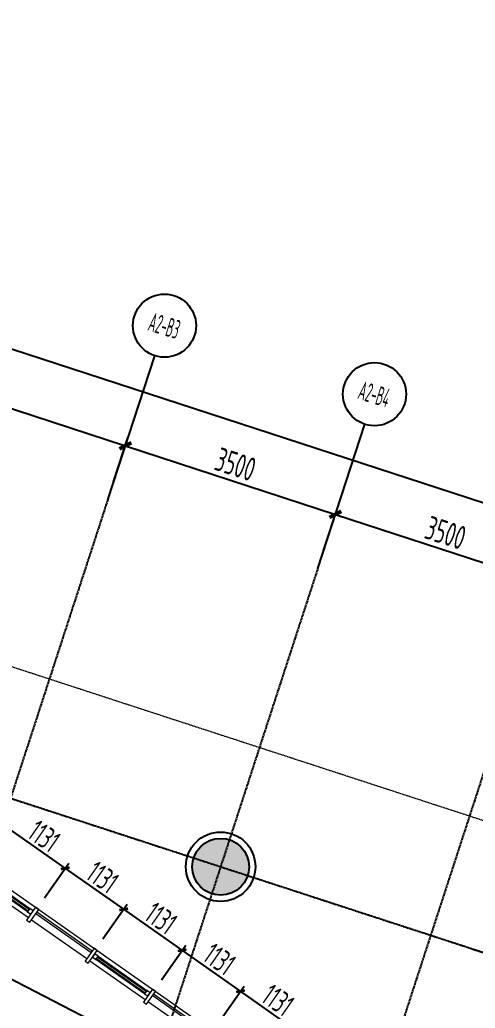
# Model space of a CAD drawing. Header units: millimetres. Extents: x 11515858 to 24947533, y -12764720 to -6305528.
# Drawn here: x 11864624 to 11871839, y -6326210 to -6310563 of the extents above; entities that cross this region are included whole.
import ezdxf
from ezdxf.enums import TextEntityAlignment as Align

# ---------------------------------------------------------------- set-up
doc = ezdxf.new("R2010")
doc.units = ezdxf.units.MM
doc.header["$LTSCALE"] = 10
for name, pattern in [('A2-RG-AXIS$0$CENTER', [2, 1.25, -0.25, 0.25, -0.25]), ('A2-RG-AXIS$0$DOTE', [2.42, 2, -0.2, 0.02, -0.2]), ('A2-RI-F3$0$HIDDEN', [0.375, 0.25, -0.125]), ('A2-RI-F3$0$Overhead 1_16_', [2.579687, 1.5875, -0.992188])]:
    doc.linetypes.add(name, pattern=pattern)
for name, color, linetype in [('A2-RB-F3$0$A-DIMS-100', 1, 'Continuous'), ('A2-RG-AXIS$0$A-AXIS', 1, 'Continuous'), ('A2-RG-AXIS$0$A-DIMS-100', 1, 'Continuous'), ('A2-RG-AXIS$0$A-GRID', 1, 'A2-RG-AXIS$0$CENTER'), ('A2-RG-AXIS$0$A-SYMB', 4, 'Continuous'), ('A2-RI-F3$0$A-SYMB-VOID', 35, 'Continuous'), ('A2-RS-F3$0$A-HATH-GRAY', 8, 'Continuous'), ('A2-RS-F3$0$A-WALL-CONC', 6, 'Continuous')]:
    doc.layers.add(name, color=color, linetype=linetype)
for name, color, linetype, lineweight in [('A2-RI-F3$0$A-FLOR-OVHD', 8, 'A2-RI-F3$0$Overhead 1_16_', 5), ('A2-RI-F3$0$A-GLAZ', 140, 'Continuous', 5), ('A2-RI-F3$0$A-GLAZ-CWMG', 3, 'Continuous', 5)]:
    doc.layers.add(name, color=color, linetype=linetype, lineweight=lineweight)
doc.styles.add('A2-RB-F3$0$XD2008', font='hzs.shx', dxfattribs={"width": 0.7, "bigfont": 'hztxt.shx'})
doc.styles.add('A2-RG-AXIS$0$ECADI', font='hzs.shx', dxfattribs={"width": 0.7, "bigfont": 'hztxt.shx'})
doc.styles.add('A2-RG-AXIS$0$XD2008', font='hzs.shx', dxfattribs={"width": 0.7, "bigfont": 'hztxt.shx'})
doc.dimstyles.new('A2-RB-F3$0$XD100$0', dxfattribs={"dimscale": 100, "dimtxt": 3.5, "dimasz": 1, "dimexe": 1, "dimexo": 2, "dimgap": 0.5, "dimtad": 1, "dimdec": 0, "dimdsep": 46, "dimtxsty": 'A2-RB-F3$0$XD2008', "dimblk1": 'A2-RB-F3$0$_ArchTick', "dimblk2": 'A2-RB-F3$0$_ArchTick', "dimsah": 1, "dimcen": 2.5, "dimclrt": 4, "dimaunit": 1, "dimadec": 0, "dimazin": 0, "dimtfac": 1, "dimtdec": 0, "dimtix": 1, "dimtmove": 1, "dimatfit": 3, "dimfxl": 0, "dimtolj": 1, "dimtzin": 0, "dimarcsym": 0})
doc.dimstyles.new('A2-RG-AXIS$0$XD150$0', dxfattribs={"dimscale": 150, "dimtxt": 2.5, "dimasz": 1, "dimexe": 1, "dimexo": 2, "dimgap": 0.5, "dimtad": 1, "dimdec": 0, "dimdsep": 46, "dimtxsty": 'A2-RG-AXIS$0$XD2008', "dimblk": 'A2-RG-AXIS$0$_ArchTick', "dimcen": 2.5, "dimclrt": 4, "dimaunit": 1, "dimadec": 0, "dimazin": 0, "dimtfac": 1, "dimtdec": 0, "dimtmove": 2, "dimatfit": 3, "dimfxl": 0, "dimtolj": 1, "dimtzin": 0, "dimarcsym": 0})

# ---------------------------------------------------------------- blocks, each defined once
blk = doc.blocks.new('A2-RG-AXIS$0$_ArchTick')
at = {"color": 0, "linetype": 'ByBlock', "const_width": 0.4}
blk.add_lwpolyline([(-0.5, -0.5), (0.5, 0.5)], dxfattribs=at)
blk = doc.blocks.new('*D565')
at = {"layer": 'A2-RG-AXIS$0$A-DIMS-100', "color": 0, "lineweight": -2, "transparency": 16777216}
for p, q in [((11859455, -6315708), (11859688, -6314995)), ((11859641, -6315138), (11866297, -6317307)), ((11866111, -6317877), (11866343, -6317164))]:
    blk.add_line(p, q, dxfattribs=at)
at = {"layer": 'Defpoints', "color": 0, "transparency": 16777216}
for p in [(11859362, -6315993), (11866297, -6317307), (11866018, -6318163)]:
    blk.add_point(p, dxfattribs=at)
at = {"layer": 'A2-RG-AXIS$0$A-DIMS-100', "color": 0, "lineweight": -2, "transparency": 16777216, "xscale": 150, "yscale": 150, "zscale": 150}
for p, rotation in [((11859641, -6315138), 161.9467459168328), ((11866297, -6317307), 341.9467459168328)]:
    blk.add_blockref('A2-RG-AXIS$0$_ArchTick', p, dxfattribs=dict(at, rotation=rotation))
at = {"layer": 'A2-RG-AXIS$0$A-DIMS-100', "color": 4, "transparency": 16777216, "insert": (11863050, -6315973), "char_height": 375, "attachment_point": 5, "rotation": 341.9467, "style": 'A2-RG-AXIS$0$XD2008'}
blk.add_mtext('\\A1;7000', dxfattribs=at)
blk = doc.blocks.new('*D566')
at = {"layer": 'A2-RG-AXIS$0$A-DIMS-100', "color": 0, "lineweight": -2, "transparency": 16777216}
for p, q in [((11866111, -6317877), (11866343, -6317164)), ((11866297, -6317307), (11869624, -6318392)), ((11869438, -6318962), (11869671, -6318249))]:
    blk.add_line(p, q, dxfattribs=at)
at = {"layer": 'Defpoints', "color": 0, "transparency": 16777216}
for p in [(11866018, -6318163), (11869624, -6318392), (11869345, -6319247)]:
    blk.add_point(p, dxfattribs=at)
at = {"layer": 'A2-RG-AXIS$0$A-DIMS-100', "color": 0, "lineweight": -2, "transparency": 16777216, "xscale": 150, "yscale": 150, "zscale": 150}
for p, rotation in [((11866297, -6317307), 161.9467459168328), ((11869624, -6318392), 341.9467459168328)]:
    blk.add_blockref('A2-RG-AXIS$0$_ArchTick', p, dxfattribs=dict(at, rotation=rotation))
at = {"layer": 'A2-RG-AXIS$0$A-DIMS-100', "color": 4, "transparency": 16777216, "insert": (11868042, -6317600), "char_height": 375, "attachment_point": 5, "rotation": 341.9467, "style": 'A2-RG-AXIS$0$XD2008'}
blk.add_mtext('\\A1;3500', dxfattribs=at)
blk = doc.blocks.new('*D567')
at = {"layer": 'A2-RG-AXIS$0$A-DIMS-100', "color": 0, "lineweight": -2, "transparency": 16777216}
for p, q in [((11869438, -6318962), (11869671, -6318249)), ((11869624, -6318392), (11872952, -6319476)), ((11872766, -6320047), (11872999, -6319334))]:
    blk.add_line(p, q, dxfattribs=at)
at = {"layer": 'Defpoints', "color": 0, "transparency": 16777216}
for p in [(11869345, -6319247), (11872952, -6319476), (11872673, -6320332)]:
    blk.add_point(p, dxfattribs=at)
at = {"layer": 'A2-RG-AXIS$0$A-DIMS-100', "color": 0, "lineweight": -2, "transparency": 16777216, "xscale": 150, "yscale": 150, "zscale": 150}
for p, rotation in [((11869624, -6318392), 161.9467459168328), ((11872952, -6319476), 341.9467459168328)]:
    blk.add_blockref('A2-RG-AXIS$0$_ArchTick', p, dxfattribs=dict(at, rotation=rotation))
at = {"layer": 'A2-RG-AXIS$0$A-DIMS-100', "color": 4, "transparency": 16777216, "insert": (11871370, -6318684), "char_height": 375, "attachment_point": 5, "rotation": 341.9467, "style": 'A2-RG-AXIS$0$XD2008'}
blk.add_mtext('\\A1;3500', dxfattribs=at)
blk = doc.blocks.new('*D569')
at = {"layer": 'A2-RG-AXIS$0$A-DIMS-100', "color": 0, "lineweight": -2, "transparency": 16777216}
for p, q in [((11848046, -6311989), (11848557, -6310420)), ((11848511, -6310563), (11878936, -6320480)), ((11878471, -6321906), (11878982, -6320337))]:
    blk.add_line(p, q, dxfattribs=at)
at = {"layer": 'Defpoints', "color": 0, "transparency": 16777216}
for p in [(11847953, -6312274), (11878936, -6320480), (11878378, -6322191)]:
    blk.add_point(p, dxfattribs=at)
at = {"layer": 'A2-RG-AXIS$0$A-DIMS-100', "color": 0, "lineweight": -2, "transparency": 16777216, "xscale": 150, "yscale": 150, "zscale": 150}
for p, rotation in [((11848511, -6310563), 161.9470385083665), ((11878936, -6320480), 341.9470385083665)]:
    blk.add_blockref('A2-RG-AXIS$0$_ArchTick', p, dxfattribs=dict(at, rotation=rotation))
at = {"layer": 'A2-RG-AXIS$0$A-DIMS-100', "color": 4, "transparency": 16777216, "insert": (11863805, -6315272), "char_height": 375, "attachment_point": 5, "rotation": 341.947, "style": 'A2-RG-AXIS$0$XD2008'}
blk.add_mtext('\\A1;32000', dxfattribs=at)
blk = doc.blocks.new('A2-RG-AXIS$0$ECADI-TAG-GRID')
at = {"color": 13}
blk.add_circle((0, 0), 5, dxfattribs=at)
at = {"style": 'A2-RG-AXIS$0$ECADI', "width": 0.7}
blk.add_attdef('GRID', text='', height=5, dxfattribs=at).set_placement((0, 0), align=Align.MIDDLE)
blk = doc.blocks.new('A2-RB-F3$0$_ArchTick')
at = {"color": 0, "linetype": 'ByBlock', "const_width": 0.4}
blk.add_lwpolyline([(-0.5, -0.5), (0.5, 0.5)], dxfattribs=at)
blk = doc.blocks.new('*D640')
at = {"layer": 'A2-RB-F3$0$A-DIMS-100', "color": 0, "lineweight": -2, "transparency": 16777216}
for p, q in [((11871799, -6325273), (11872679, -6325560)), ((11872584, -6325529), (11871469, -6328951)), ((11870683, -6328695), (11871564, -6328982))]:
    blk.add_line(p, q, dxfattribs=at)
at = {"layer": 'Defpoints', "color": 0, "transparency": 16777216}
for p in [(11871609, -6325211), (11870493, -6328633), (11871469, -6328951)]:
    blk.add_point(p, dxfattribs=at)
at = {"layer": 'A2-RB-F3$0$A-DIMS-100', "color": 0, "lineweight": -2, "transparency": 16777216, "xscale": 100, "yscale": 100, "zscale": 100}
for p, rotation in [((11872584, -6325529), 71.9470404932141), ((11871469, -6328951), 251.9470404932141)]:
    blk.add_blockref('A2-RB-F3$0$_ArchTick', p, dxfattribs=dict(at, rotation=rotation))
at = {"layer": 'A2-RB-F3$0$A-DIMS-100', "color": 4, "transparency": 16777216, "insert": (11871812, -6327170), "char_height": 350, "attachment_point": 5, "rotation": 71.947, "style": 'A2-RB-F3$0$XD2008'}
blk.add_mtext('\\A1;3600', dxfattribs=at)
blk = doc.blocks.new('*D750')
at = {"layer": 'A2-RB-F3$0$A-DIMS-100', "color": 0, "lineweight": -2, "transparency": 16777216}
for p, q in [((11866867, -6325762), (11867253, -6325211)), ((11868121, -6325941), (11867196, -6325292)), ((11867792, -6326411), (11868179, -6325859))]:
    blk.add_line(p, q, dxfattribs=at)
at = {"layer": 'Defpoints', "color": 0, "transparency": 16777216}
for p in [(11867196, -6325292), (11866752, -6325926), (11867678, -6326574)]:
    blk.add_point(p, dxfattribs=at)
at = {"layer": 'A2-RB-F3$0$A-DIMS-100', "color": 0, "lineweight": -2, "transparency": 16777216, "xscale": 100, "yscale": 100, "zscale": 100}
for p, rotation in [((11867196, -6325292), 144.9846443538181), ((11868121, -6325941), 324.9846443538181)]:
    blk.add_blockref('A2-RB-F3$0$_ArchTick', p, dxfattribs=dict(at, rotation=rotation))
at = {"layer": 'A2-RB-F3$0$A-DIMS-100', "color": 4, "transparency": 16777216, "insert": (11867788, -6325432), "char_height": 350, "attachment_point": 5, "rotation": 324.9846, "style": 'A2-RB-F3$0$XD2008'}
blk.add_mtext('\\A1;1131', dxfattribs=at)
blk = doc.blocks.new('*D751')
at = {"layer": 'A2-RB-F3$0$A-DIMS-100', "color": 0, "lineweight": -2, "transparency": 16777216}
for p, q in [((11865941, -6325113), (11866327, -6324562)), ((11867196, -6325292), (11866270, -6324644)), ((11866867, -6325762), (11867253, -6325211))]:
    blk.add_line(p, q, dxfattribs=at)
at = {"layer": 'Defpoints', "color": 0, "transparency": 16777216}
for p in [(11866270, -6324644), (11865826, -6325277), (11866752, -6325926)]:
    blk.add_point(p, dxfattribs=at)
at = {"layer": 'A2-RB-F3$0$A-DIMS-100', "color": 0, "lineweight": -2, "transparency": 16777216, "xscale": 100, "yscale": 100, "zscale": 100}
for p, rotation in [((11866270, -6324644), 144.9846443539264), ((11867196, -6325292), 324.9846443539264)]:
    blk.add_blockref('A2-RB-F3$0$_ArchTick', p, dxfattribs=dict(at, rotation=rotation))
at = {"layer": 'A2-RB-F3$0$A-DIMS-100', "color": 4, "transparency": 16777216, "insert": (11866862, -6324784), "char_height": 350, "attachment_point": 5, "rotation": 324.9846, "style": 'A2-RB-F3$0$XD2008'}
blk.add_mtext('\\A1;1131', dxfattribs=at)
blk = doc.blocks.new('*D752')
at = {"layer": 'A2-RB-F3$0$A-DIMS-100', "color": 0, "lineweight": -2, "transparency": 16777216}
for p, q in [((11865015, -6324465), (11865401, -6323913)), ((11866270, -6324644), (11865344, -6323995)), ((11865941, -6325113), (11866327, -6324562))]:
    blk.add_line(p, q, dxfattribs=at)
at = {"layer": 'Defpoints', "color": 0, "transparency": 16777216}
for p in [(11865344, -6323995), (11864900, -6324628), (11865826, -6325277)]:
    blk.add_point(p, dxfattribs=at)
at = {"layer": 'A2-RB-F3$0$A-DIMS-100', "color": 0, "lineweight": -2, "transparency": 16777216, "xscale": 100, "yscale": 100, "zscale": 100}
for p, rotation in [((11865344, -6323995), 144.9846443538181), ((11866270, -6324644), 324.9846443538181)]:
    blk.add_blockref('A2-RB-F3$0$_ArchTick', p, dxfattribs=dict(at, rotation=rotation))
at = {"layer": 'A2-RB-F3$0$A-DIMS-100', "color": 4, "transparency": 16777216, "insert": (11865936, -6324135), "char_height": 350, "attachment_point": 5, "rotation": 324.9846, "style": 'A2-RB-F3$0$XD2008'}
blk.add_mtext('\\A1;1131', dxfattribs=at)
blk = doc.blocks.new('*D753')
at = {"layer": 'A2-RB-F3$0$A-DIMS-100', "color": 0, "lineweight": -2, "transparency": 16777216}
for p, q in [((11864089, -6323816), (11864475, -6323264)), ((11865344, -6323995), (11864418, -6323346)), ((11865015, -6324465), (11865401, -6323913))]:
    blk.add_line(p, q, dxfattribs=at)
at = {"layer": 'Defpoints', "color": 0, "transparency": 16777216}
for p in [(11864418, -6323346), (11863974, -6323980), (11864900, -6324628)]:
    blk.add_point(p, dxfattribs=at)
at = {"layer": 'A2-RB-F3$0$A-DIMS-100', "color": 0, "lineweight": -2, "transparency": 16777216, "xscale": 100, "yscale": 100, "zscale": 100}
for p, rotation in [((11864418, -6323346), 144.9846443539264), ((11865344, -6323995), 324.9846443539264)]:
    blk.add_blockref('A2-RB-F3$0$_ArchTick', p, dxfattribs=dict(at, rotation=rotation))
at = {"layer": 'A2-RB-F3$0$A-DIMS-100', "color": 4, "transparency": 16777216, "insert": (11865010, -6323486), "char_height": 350, "attachment_point": 5, "rotation": 324.9846, "style": 'A2-RB-F3$0$XD2008'}
blk.add_mtext('\\A1;1131', dxfattribs=at)
blk = doc.blocks.new('*D757')
at = {"layer": 'A2-RB-F3$0$A-DIMS-100', "color": 0, "lineweight": -2, "transparency": 16777216}
for p, q in [((11867792, -6326411), (11868179, -6325859)), ((11869047, -6326590), (11868121, -6325941)), ((11868718, -6327059), (11869105, -6326508))]:
    blk.add_line(p, q, dxfattribs=at)
at = {"layer": 'Defpoints', "color": 0, "transparency": 16777216}
for p in [(11868121, -6325941), (11867678, -6326574), (11868604, -6327223)]:
    blk.add_point(p, dxfattribs=at)
at = {"layer": 'A2-RB-F3$0$A-DIMS-100', "color": 0, "lineweight": -2, "transparency": 16777216, "xscale": 100, "yscale": 100, "zscale": 100}
for p, rotation in [((11868121, -6325941), 144.9846443539264), ((11869047, -6326590), 324.9846443539264)]:
    blk.add_blockref('A2-RB-F3$0$_ArchTick', p, dxfattribs=dict(at, rotation=rotation))
at = {"layer": 'A2-RB-F3$0$A-DIMS-100', "color": 4, "transparency": 16777216, "insert": (11868714, -6326081), "char_height": 350, "attachment_point": 5, "rotation": 324.9846, "style": 'A2-RB-F3$0$XD2008'}
blk.add_mtext('\\A1;1131', dxfattribs=at)
blk = doc.blocks.new('A2-RI-F3$0$CW Operable Unit - Awning-5162002-Documents - Level 3')
at = {"layer": 'A2-RI-F3$0$A-GLAZ', "lineweight": 20}
for p, q in [((-472, 32), (-535, 32)), ((-535, 32), (-535, -32)), ((-472, -32), (-472, 32)), ((535, 32), (472, 32)), ((472, 32), (472, -32)), ((535, -32), (535, 32)), ((-535, -32), (-472, -32)), ((472, -32), (535, -32))]:
    blk.add_line(p, q, dxfattribs=at)
at = {"layer": 'A2-RI-F3$0$A-GLAZ'}
for p, q in [((-472, 32), (472, 32)), ((472, -32), (-472, -32))]:
    blk.add_line(p, q, dxfattribs=at)
at = {"layer": 'A2-RI-F3$0$A-GLAZ', "lineweight": 13}
for p, q in [((472, 13), (-472, 13)), ((-472, 13), (-472, -13)), ((472, -13), (472, 13)), ((-472, -13), (472, -13))]:
    blk.add_line(p, q, dxfattribs=at)
blk = doc.blocks.new('A2-RI-F3$0$System Panel - Glazed-5346859-Documents - Level 3')
at = {"layer": 'A2-RI-F3$0$A-GLAZ', "lineweight": 13}
for p, q in [((535, 44), (-535, 44)), ((-535, 44), (-535, 19)), ((-535, 19), (535, 19)), ((535, 19), (535, 44))]:
    blk.add_line(p, q, dxfattribs=at)
blk = doc.blocks.new('A2-RI-F3$0$System Panel - Glazed-4976622-Documents - Level 3')
at = {"layer": 'A2-RI-F3$0$A-GLAZ', "lineweight": 13}
for p, q in [((535, 44), (-535, 44)), ((-535, 44), (-535, 19)), ((-535, 19), (535, 19)), ((535, 19), (535, 44))]:
    blk.add_line(p, q, dxfattribs=at)
blk = doc.blocks.new('A2-RI-F3$0$Rectangular Mullion - 60mm x 200mm-3681593-Documents - Level 3')
at = {"layer": 'A2-RI-F3$0$A-GLAZ-CWMG', "lineweight": 13}
for p, q in [((-30, 150), (30, 150)), ((-30, -100), (-30, 150)), ((30, 150), (30, -100)), ((30, -100), (-30, -100))]:
    blk.add_line(p, q, dxfattribs=at)
blk = doc.blocks.new('A2-RI-F3$0$Rectangular Mullion - 60mm x 200mm-3687298-Documents - Level 3')
at = {"layer": 'A2-RI-F3$0$A-GLAZ-CWMG', "lineweight": 13}
for p, q in [((-30, 150), (30, 150)), ((-30, -100), (-30, 150)), ((30, 150), (30, -100)), ((30, -100), (-30, -100))]:
    blk.add_line(p, q, dxfattribs=at)
blk = doc.blocks.new('A2-RS-F3')
at = {"layer": 'A2-RS-F3$0$A-HATH-GRAY'}
h = blk.add_hatch(color=256, dxfattribs=at)
edge = h.paths.add_edge_path()
edge.add_arc((11867806, -6323971), 450, 0, 360)
at = {"layer": 'A2-RS-F3$0$A-WALL-CONC'}
blk.add_circle((11867806, -6323971), 450, dxfattribs=at)
blk = doc.blocks.new('A2-RG-AXIS')
at = {"layer": 'A2-RG-AXIS$0$A-AXIS'}
for p, q in [((11866017.7, -6318162.6), (11866761.5, -6315880.7)), ((11869345.4, -6319247.3), (11870089.2, -6316965.3))]:
    blk.add_line(p, q, dxfattribs=at)
at = {"layer": 'A2-RG-AXIS$0$A-GRID', "linetype": 'A2-RG-AXIS$0$DOTE'}
for p, q in [((11843136.5, -6315929.7), (11881097.2, -6328302.7)), ((11866017.6, -6318162.5), (11852857, -6358539.7)), ((11869345.5, -6319247.1), (11856184.8, -6359624.4)), ((11872673.2, -6320331.8), (11859512.5, -6360709))]:
    blk.add_line(p, q, dxfattribs=at)
at = {"layer": 'A2-RG-AXIS$0$A-SYMB'}
ref = blk.add_blockref('A2-RG-AXIS$0$ECADI-TAG-GRID', (11866916.4, -6315405.3), dxfattribs=dict(at, xscale=100.0000000000341, yscale=100.0000000000341, zscale=100.0000000000341, rotation=342.7200000000827))
ref.add_attrib('GRID', 'A2-B3', dxfattribs={"layer": '0', "extrusion": (0, 0, -1), "height": 300, "rotation": 17.28, "style": 'A2-RG-AXIS$0$ECADI', "text_generation_flag": 2, "width": 0.5}).set_placement((-11866916.4, -6315405.3), align=Align.MIDDLE)
ref = blk.add_blockref('A2-RG-AXIS$0$ECADI-TAG-GRID', (11870244.1, -6316489.9), dxfattribs=dict(at, xscale=100.0000000000341, yscale=100.0000000000341, zscale=100.0000000000341, rotation=342.7200000000827))
ref.add_attrib('GRID', 'A2-B4', dxfattribs={"layer": '0', "extrusion": (0, 0, -1), "height": 300, "rotation": 17.28, "style": 'A2-RG-AXIS$0$ECADI', "text_generation_flag": 2, "width": 0.5}).set_placement((-11870244.1, -6316489.9), align=Align.MIDDLE)
at = {"layer": 'A2-RG-AXIS$0$A-DIMS-100'}
dim = blk.add_aligned_dim(p1=(11847953.1, -6312274.5), p2=(11878378.1, -6322191.3), distance=1800, dimstyle='A2-RG-AXIS$0$XD150$0', dxfattribs=at)
dim.commit()
dim.dimension.update_dxf_attribs({"geometry": '*D569', "text_midpoint": (11863804.8, -6315271.9)})
for base, p1, p2, picture, middle in [((11866296.6, -6317306.9), (11859362.4, -6315993.2), (11866017.7, -6318162.6), '*D565', (11863050.3, -6315972.7)), ((11869624.3, -6318391.5), (11866017.7, -6318162.6), (11869345.4, -6319247.3), '*D566', (11868041.8, -6317599.6)), ((11872952, -6319476.2), (11869345.4, -6319247.3), (11872673.2, -6320331.8), '*D567', (11871369.5, -6318684.3))]:
    dim = blk.add_linear_dim(base=base, p1=p1, p2=p2, angle=161.94675, dimstyle='A2-RG-AXIS$0$XD150$0', dxfattribs=at)
    dim.commit()
    dim.dimension.update_dxf_attribs({"geometry": picture, "text_midpoint": middle})
blk = doc.blocks.new('A2-RB-F3')
at = {"layer": 'A2-RB-F3$0$A-DIMS-100'}
for p1, p2, distance, picture, middle in [((11864900.1, -6324628.4), (11863974.2, -6323979.7), -773.4, '*D753', (11865010, -6323486.4)), ((11865825.9444, -6325277.1002), (11864900.0586, -6324628.4182), -773.3525, '*D752', (11865935.8521, -6324135.1102)), ((11866751.8, -6325925.8), (11865825.9, -6325277.1), -773.4, '*D751', (11866861.7, -6324783.8)), ((11867677.7, -6326574.5), (11866751.8, -6325925.8), -773.4, '*D750', (11867787.6, -6325432.5)), ((11871608.7, -6325210.6), (11870493.1, -6328633.4), 1026, '*D640', (11871812.5, -6327170.3)), ((11868603.6015, -6327223.1463), (11867677.7158, -6326574.4643), -773.3525, '*D757', (11868713.5093, -6326081.1563))]:
    dim = blk.add_aligned_dim(p1=p1, p2=p2, distance=distance, dimstyle='A2-RB-F3$0$XD100$0', dxfattribs=at)
    dim.commit()
    dim.dimension.update_dxf_attribs({"geometry": picture, "text_midpoint": middle})
blk = doc.blocks.new('A2-RI-F3')
blk.add_circle((11867805.9, -6323970.5), 550)
at = {"layer": 'A2-RI-F3$0$A-FLOR-OVHD', "ltscale": 0.5}
blk.add_line((11858438.6, -6318827.4), (11879356.1, -6325645.4), dxfattribs=at)
at = {"layer": 'A2-RI-F3$0$A-GLAZ-CWMG'}
for p, q in [((11858464.8, -6320119.7), (11870394.7, -6328478)), ((11863884, -6324160.7), (11864760.7, -6324774.9)), ((11864809.9, -6324809.4), (11865686.6, -6325423.6)), ((11865735.8, -6325458.1), (11866612.5, -6326072.3)), ((11866661.6, -6326106.7), (11867538.4, -6326721))]:
    blk.add_line(p, q, dxfattribs=at)
at = {"layer": 'A2-RI-F3$0$A-SYMB-VOID'}
blk.add_lwpolyline([(11865797, -6329084.5), (11865750.4, -6326403.1), (11847075.9, -6316740.4)], dxfattribs=at)
at = {"linetype": 'A2-RI-F3$0$HIDDEN', "ltscale": 3}
blk.add_blockref('A2-RG-AXIS', (0, 0), dxfattribs=at)
at = {"layer": 'A2-RI-F3$0$A-GLAZ', "rotation": 324.9843511350694}
for name, p in [('A2-RI-F3$0$CW Operable Unit - Awning-5162002-Documents - Level 3', (11864379.7, -6324385.9)), ('A2-RI-F3$0$System Panel - Glazed-5346859-Documents - Level 3', (11865305.6, -6325034.6)), ('A2-RI-F3$0$CW Operable Unit - Awning-5162002-Documents - Level 3', (11866231.5, -6325683.3)), ('A2-RI-F3$0$System Panel - Glazed-4976622-Documents - Level 3', (11867157.4, -6326332))]:
    blk.add_blockref(name, p, dxfattribs=at)
at = {"layer": 'A2-RI-F3$0$A-GLAZ-CWMG', "extrusion": (0, 0, -1), "rotation": 215.0156488649305}
for name, p in [('A2-RI-F3$0$Rectangular Mullion - 60mm x 200mm-3687298-Documents - Level 3', (-11864842.7, -6324710.3)), ('A2-RI-F3$0$Rectangular Mullion - 60mm x 200mm-3687298-Documents - Level 3', (-11865768.6, -6325358.9)), ('A2-RI-F3$0$Rectangular Mullion - 60mm x 200mm-3681593-Documents - Level 3', (-11866694.5, -6326007.6))]:
    blk.add_blockref(name, p, dxfattribs=at)

msp = doc.modelspace()

# ---------------------------------------------------------------- block references
for name in ['A2-RB-F3', 'A2-RI-F3', 'A2-RG-AXIS', 'A2-RS-F3']:
    msp.add_blockref(name, (0, 0))

doc.saveas('drawing.dxf')
